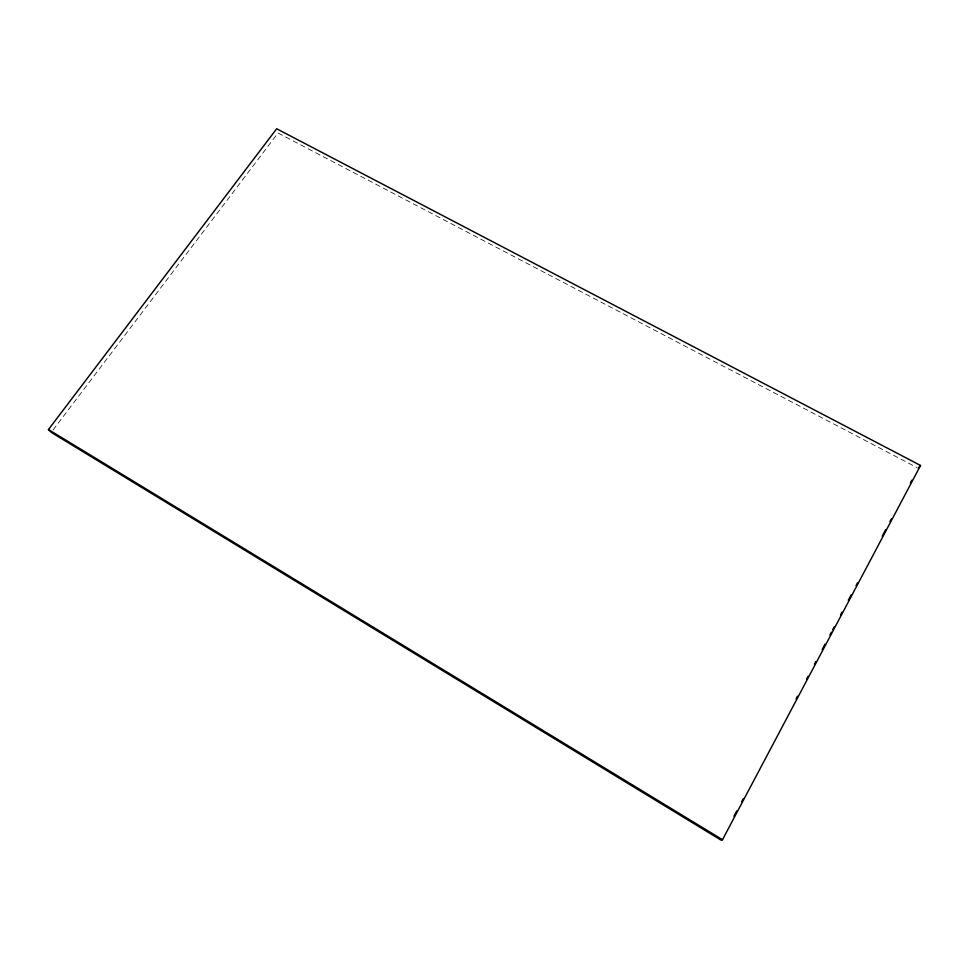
<?xml version="1.0" encoding="UTF-8"?>
<svg xmlns="http://www.w3.org/2000/svg" width="969" height="969" viewBox="0 0 969 969"><rect width="100%" height="100%" fill="white"/><g stroke="black" fill="none" stroke-linecap="round" stroke-linejoin="round"><path stroke-width="0.73" stroke-dasharray="4.84 3.63" d="M53.065 429.982L278.03 132.995L916.868 467.506"/><path stroke-width="1.45" d="M733.933 816.237L736.767 810.908M741.709 801.569L743.114 798.904M796.07 698.891L797.475 696.226M806.656 678.894L808.073 676.229M814.42 664.225L815.837 661.561M822.184 649.557L825.007 644.228M829.948 634.889L831.366 632.224M832.783 629.559L834.188 626.882M840.547 614.891L841.952 612.214M848.311 600.223L851.133 594.881M856.075 585.555L857.492 582.878M882.202 536.208L885.727 529.546M889.966 521.54L891.371 518.875M910.436 482.877L911.853 480.2M722.499 839.711L920.55 465.459L276.674 128.756L48.45 429.533L51.236 432.38L721.227 840.244L722.499 839.711L48.45 429.533M918.2 468.209L920.55 465.459"/></g></svg>
